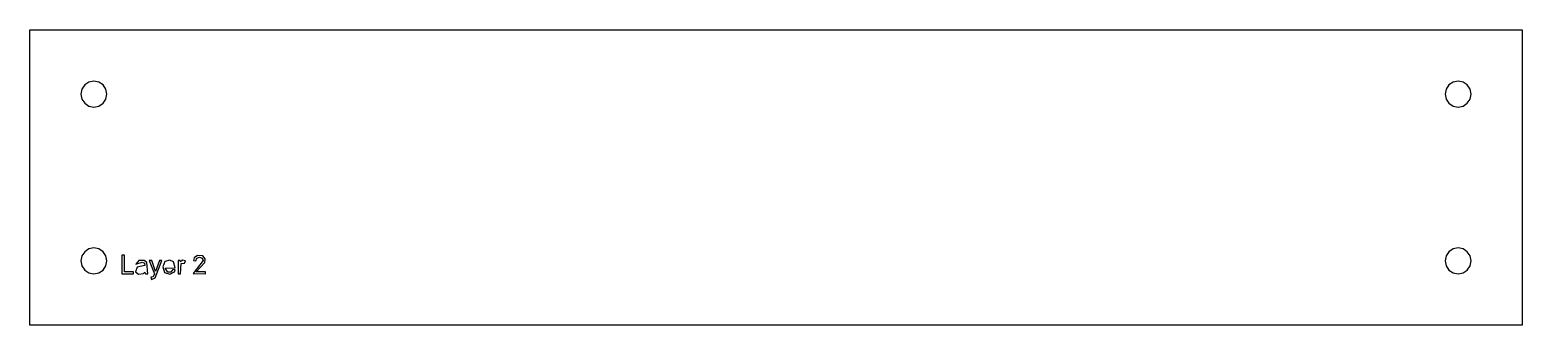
# Model space of a CAD drawing. Header units: metres. Extents: x -118 to 168, y -28 to 28.
import ezdxf

# ---------------------------------------------------------------- set-up
doc = ezdxf.new("R2010")
doc.units = ezdxf.units.M

msp = doc.modelspace()

# ---------------------------------------------------------------- linework, layer by layer
for points in [[(168.31, -28.31), (-118.31, -28.31), (-118.31, 28.31), (168.31, 28.31), (168.31, -28.31)], [(-106, 18.5), (-106.96, 18.31), (-107.77, 17.77), (-108.31, 16.96), (-108.5, 16), (-108.31, 15.04), (-107.77, 14.23), (-106.96, 13.69), (-106, 13.5), (-105.04, 13.69), (-104.23, 14.23), (-103.69, 15.04), (-103.5, 16), (-103.69, 16.96), (-104.23, 17.77), (-105.04, 18.31), (-106, 18.5)], [(156, 18.5), (155.04, 18.31), (154.23, 17.77), (153.69, 16.96), (153.5, 16), (153.69, 15.04), (154.23, 14.23), (155.04, 13.69), (156, 13.5), (156.96, 13.69), (157.77, 14.23), (158.31, 15.04), (158.5, 16), (158.31, 16.96), (157.77, 17.77), (156.96, 18.31), (156, 18.5)], [(-106, -13.5), (-106.96, -13.69), (-107.77, -14.23), (-108.31, -15.04), (-108.5, -16), (-108.31, -16.96), (-107.77, -17.77), (-106.96, -18.31), (-106, -18.5), (-105.04, -18.31), (-104.23, -17.77), (-103.69, -16.96), (-103.5, -16), (-103.69, -15.04), (-104.23, -14.23), (-105.04, -13.69), (-106, -13.5)], [(156, -13.5), (155.04, -13.69), (154.23, -14.23), (153.69, -15.04), (153.5, -16), (153.69, -16.96), (154.23, -17.77), (155.04, -18.31), (156, -18.5), (156.96, -18.31), (157.77, -17.77), (158.31, -16.96), (158.5, -16), (158.31, -15.04), (157.77, -14.23), (156.96, -13.69), (156, -13.5)], [(-100.16, -18.08), (-100.16, -14.92), (-100.63, -14.92), (-100.63, -18.5), (-98.4, -18.5), (-98.4, -18.08), (-100.16, -18.08)], [(-96.34, -15.9), (-97.38, -15.94), (-97.96, -16.65), (-96.73, -16.22), (-96.31, -16.41), (-96.23, -16.85), (-97.72, -17.22), (-98, -18.06), (-97.46, -18.53), (-96.48, -18.39), (-96.2, -18.18), (-96.11, -18.5), (-95.65, -18.5), (-95.84, -16.32), (-96.34, -15.9)], [(-95.36, -15.91), (-94.37, -18.5), (-94.63, -19.03), (-95.07, -19.11), (-94.92, -19.55), (-94.26, -19.21), (-92.98, -15.91), (-93.42, -15.91), (-94.16, -18.01), (-94.88, -15.91), (-95.36, -15.91)], [(-91.82, -18.14), (-92.29, -17.4), (-90.37, -17.32), (-90.69, -16.2), (-91.44, -15.85), (-92.35, -16.14), (-92.75, -17.1), (-92.42, -18.21), (-91.43, -18.56), (-90.53, -18.07), (-90.38, -17.72), (-90.83, -17.66), (-91.21, -18.13), (-91.82, -18.14)], [(-88.58, -16.4), (-88.42, -15.99), (-88.99, -15.86), (-89.38, -16.2), (-89.44, -15.91), (-89.83, -15.91), (-89.83, -18.5), (-89.39, -18.5), (-89.27, -16.52), (-88.58, -16.4)], [(-85.09, -15.05), (-86.08, -14.95), (-86.72, -15.42), (-86.87, -15.94), (-86.42, -15.99), (-86.22, -15.46), (-85.72, -15.27), (-85.23, -15.45), (-85.04, -15.94), (-86.95, -18.38), (-84.59, -18.5), (-84.59, -18.08), (-86.34, -18.08), (-84.68, -16.32), (-84.64, -15.58), (-85.09, -15.05)]]:
    msp.add_lwpolyline(points)

doc.saveas('drawing.dxf')
